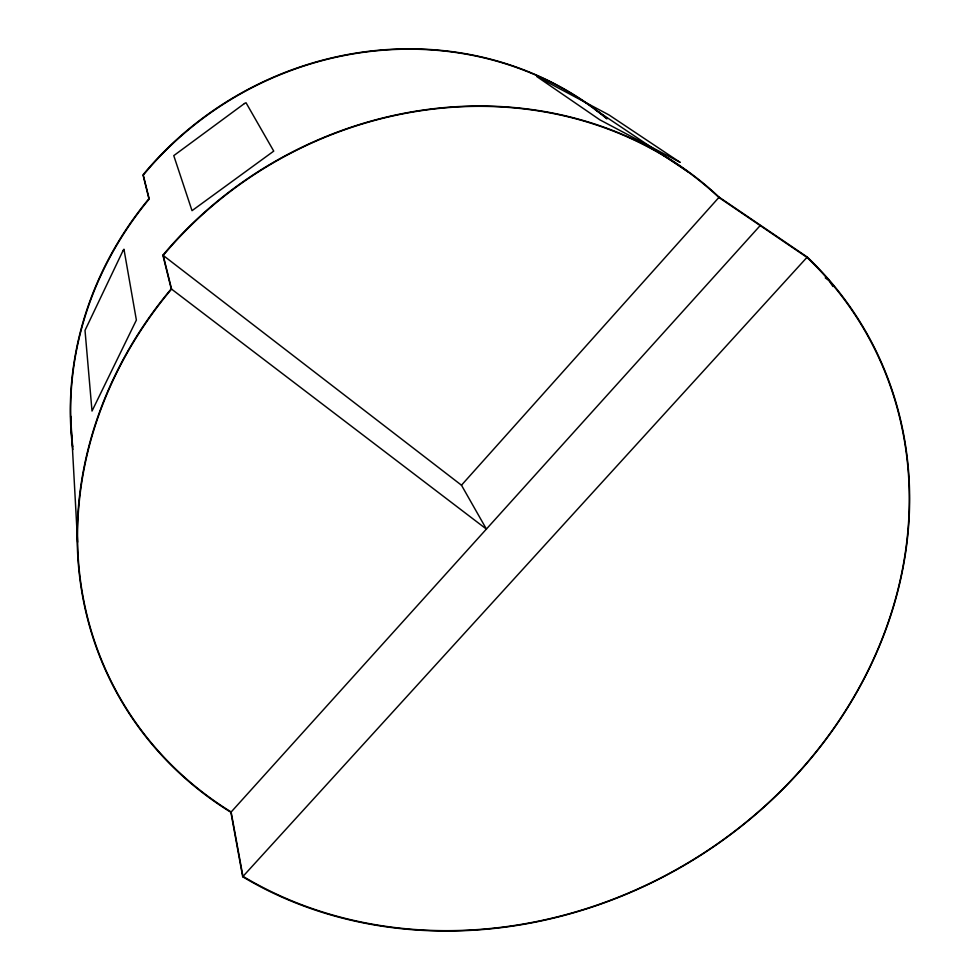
<?xml version="1.0" encoding="UTF-8"?>
<svg xmlns="http://www.w3.org/2000/svg" width="980" height="980" viewBox="0 0 980 980"><rect width="100%" height="100%" fill="white"/><g stroke="black" fill="none" stroke-linecap="round" stroke-linejoin="round"><path stroke-width="1.47" d="M719.136 197.176L461.47 485.198L162.888 255.192A380.203 341.604 -29.6 0 1 719.136 197.176L807.263 257.042A427.562 373.172 -29.6 0 1 797.487 773.882A427.562 373.172 -29.6 0 1 242.685 876.745L230.888 812.298A402.572 356.818 -29.6 0 1 171.231 288.855L162.888 255.192M230.888 812.298L760.186 225.571M242.685 876.745L807.263 257.042M595.326 109.723L688.009 171.868M825.258 277.904L829.007 280.5L832.927 286.503M171.231 288.855L486.423 529.102L461.458 485.174M70.683 416.182L77.604 542.161M607.012 118.543A325.96 302.538 -29.6 0 0 142.994 174.844L148.911 198.732A342.24 314.605 -29.6 0 0 72.863 449.526M606.865 118.85A325.519 302.146 -29.6 0 0 143.276 175.114L149.217 199.001A341.763 314.163 -29.6 0 0 72.79 446.672M123.1 250.5L85.015 330.382L92.01 411.049L136.379 320.08L123.958 249.226L123.1 250.5M244.424 103.549L173.766 155.636L192.019 210.675L273.739 151.116L246.017 102.741L244.424 103.549M679.948 162.239L599.932 119.879L536.66 76.477L608.972 114.93L679.948 162.239M806.834 257.287L718.855 197.458A379.64 341.126 -29.6 0 0 163.219 255.425L171.561 289.063A401.935 356.267 -29.6 0 0 231.121 811.942L242.918 876.292A427.035 372.694 -29.6 0 0 797.316 773.71A427.035 372.694 -29.6 0 0 806.834 257.287"/></g></svg>
